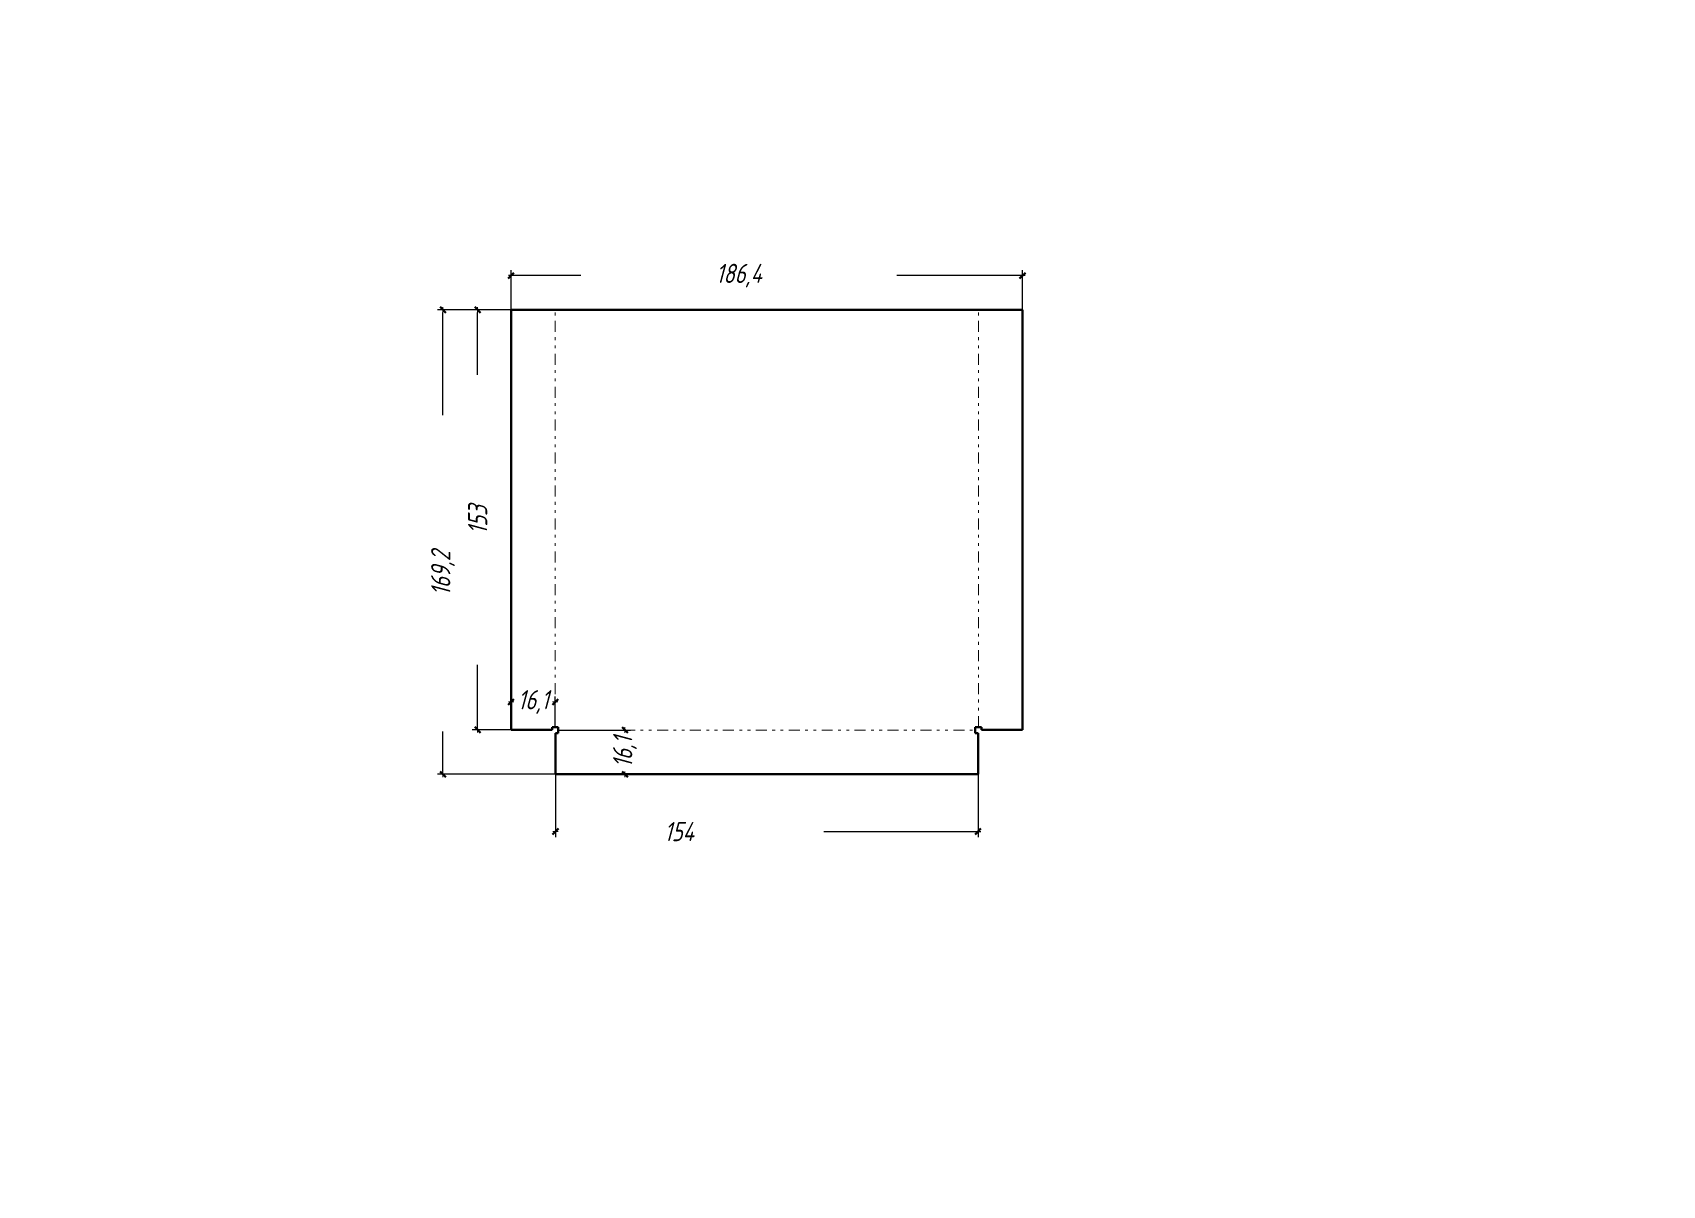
# Model space of a CAD drawing. Header units: millimetres. Extents: x 0 to 594, y 0 to 420.
import ezdxf

# ---------------------------------------------------------------- set-up
doc = ezdxf.new("R2010")
doc.units = ezdxf.units.MM
for name, pattern in [('K5LT_BASIC', [0]), ('K5LT_CHAIN_LINE_WITH_2_POINTS', [12, 4, -2, 1, -2, 1, -2]), ('K5LT_THIN', [0])]:
    doc.linetypes.add(name, pattern=pattern)
doc.layers.add('Системный слой', color=7, linetype='Continuous')
doc.layers.add('Системный слой (1)', color=252, linetype='Continuous', true_color=0x909090)
doc.styles.add('KDIMTEXTSTYLE', font='GOST_AU.SHX', dxfattribs={"width": 0.96, "oblique": 15, "height": 5})
doc.dimstyles.new('KDIMSTYLE (1.00)', dxfattribs={"dimtxt": 5, "dimasz": 1, "dimexe": 2, "dimexo": 0, "dimgap": 1, "dimtad": 1, "dimtxsty": 'KDIMTEXTSTYLE', "dimsah": 1, "dimcen": 0, "dimdle": 1, "dimadec": 0, "dimazin": 0, "dimtfac": 0.667, "dimtmove": 0, "dimatfit": 3, "dimfxl": 1, "dimtvp": 1, "dimtolj": 1, "dimtzin": 0, "dimarcsym": 0})

# ---------------------------------------------------------------- blocks, each defined once
blk = doc.blocks.new('KDIMARROW_03')
at = {"layer": 'Системный слой', "color": 0, "linetype": 'K5LT_BASIC', "lineweight": 40}
blk.add_line((-1.06, -1.06), (1.06, 1.06), dxfattribs=at)
at = {"layer": 'Системный слой', "color": 0, "linetype": 'K5LT_THIN', "lineweight": 18}
blk.add_line((0, 0), (1, 0), dxfattribs=at)
at = {"layer": 'Системный слой (1)', "color": 0, "linetype": 'K5LT_THIN', "lineweight": 18}
blk.add_line((0, 0), (-1, 0), dxfattribs=at)

msp = doc.modelspace()

# ---------------------------------------------------------------- linework, layer by layer
at = {"layer": 'Системный слой (1)', "color": 150, "linetype": 'K5LT_BASIC', "lineweight": 40, "true_color": 0x0080ff}
for p, q in [((174.388, 318.99), (174.388, 165.99)), ((189.388, 318.99), (174.388, 318.99)), ((191.587, 318.99), (189.388, 318.99)), ((343.587, 318.99), (191.587, 318.99)), ((345.786, 318.99), (343.587, 318.99)), ((360.786, 318.99), (345.786, 318.99)), ((360.786, 165.99), (360.786, 318.99)), ((189.388, 166.99), (191.587, 166.99)), ((189.388, 166.99), (189.388, 165.99)), ((191.587, 166.99), (191.587, 164.791)), ((343.587, 166.99), (345.786, 166.99)), ((343.587, 164.791), (343.587, 166.99)), ((345.786, 165.99), (345.786, 166.99)), ((174.388, 165.99), (189.388, 165.99)), ((190.587, 164.791), (191.587, 164.791)), ((190.587, 164.791), (190.587, 149.791)), ((343.587, 164.791), (344.587, 164.791)), ((344.587, 149.791), (344.587, 164.791)), ((345.786, 165.99), (360.786, 165.99)), ((190.587, 149.791), (344.587, 149.791))]:
    msp.add_line(p, q, dxfattribs=at)
at = {"layer": 'Системный слой (1)', "color": 7, "linetype": 'K5LT_CHAIN_LINE_WITH_2_POINTS', "lineweight": 18}
for p, q in [((190.488, 166.99), (190.488, 318.99)), ((344.687, 166.99), (344.687, 318.99)), ((191.587, 165.89), (343.587, 165.89))]:
    msp.add_line(p, q, dxfattribs=at)

# ---------------------------------------------------------------- dimensions: what is measured, and where the dimension line sits
at = {"layer": 'Системный слой (1)', "color": 7}
for base, p1, p2, location in [((174.388, 331.445), (360.786, 318.99), (174.388, 318.99), (257.388, 331.445)), ((174.388, 176.127), (190.488, 166.99), (174.388, 165.99), (182.438, 176.127)), ((190.587, 128.91), (344.587, 149.791), (190.587, 149.791), (235.587, 128.91))]:
    msp.add_linear_dim(base=base, p1=p1, p2=p2, location=location, dimstyle='KDIMSTYLE (1.00)', override={"dimexo": 0, "dimpost": '\\H7.0;\\W0.965;\\Q15;<>', "dimblk1": 'KDIMARROW_03', "dimblk2": 'KDIMARROW_03', "dimse1": 0, "dimse2": 0, "dimclrt": 7, "dimtolj": 1}, dxfattribs=at).render()
for base, p1, p2, location in [((149.564, 318.99), (190.587, 149.791), (191.587, 318.99), (149.564, 222.99)), ((162.208, 318.99), (174.388, 165.99), (174.388, 318.99), (162.208, 242.49)), ((215.888, 165.89), (190.587, 149.791), (191.587, 165.89), (215.888, 157.84))]:
    msp.add_linear_dim(base=base, p1=p1, p2=p2, angle=90, location=location, dimstyle='KDIMSTYLE (1.00)', override={"dimexo": 0, "dimpost": '\\H7.0;\\W0.965;\\Q15;<>', "dimblk1": 'KDIMARROW_03', "dimblk2": 'KDIMARROW_03', "dimse1": 0, "dimse2": 0, "dimclrt": 7, "dimtolj": 1}, dxfattribs=at).render()

doc.saveas('drawing.dxf')
